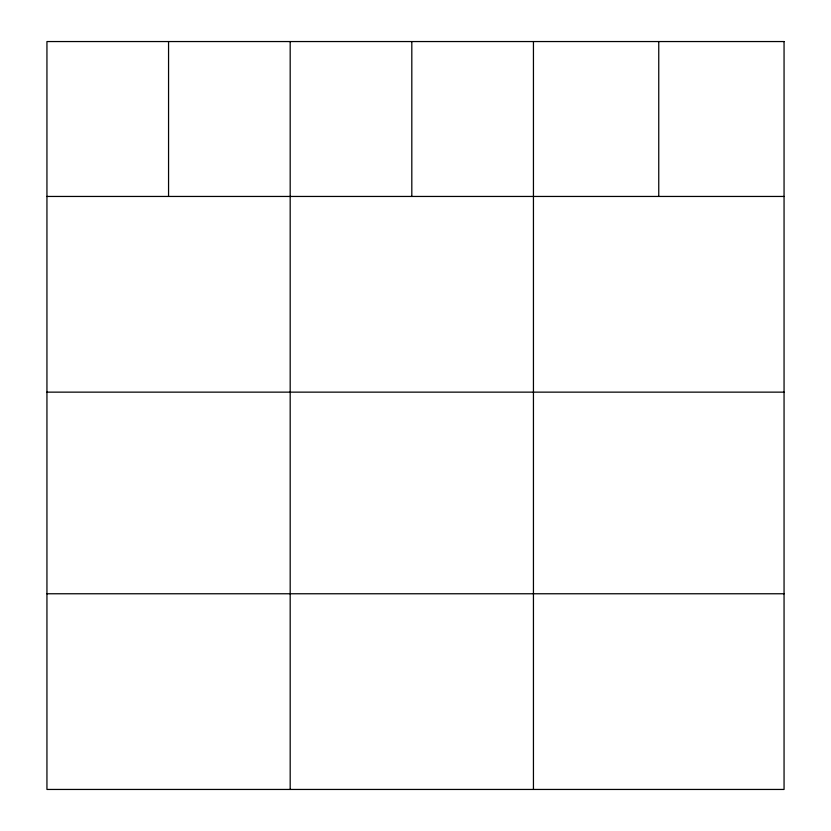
<?xml version="1.0" encoding="UTF-8"?>
<svg xmlns="http://www.w3.org/2000/svg" width="831" height="831" viewBox="0 0 831 831"><rect width="100%" height="100%" fill="white"/><g stroke="black" fill="none" stroke-linecap="round" stroke-linejoin="round"><path stroke-width="1.25" d="M46.941 196.448L784.059 196.448M46.941 392.139L784.059 392.139M46.941 593.76L784.059 593.76M658.754 41.55L658.754 196.448M533.44 41.55L533.44 789.45M411.812 41.55L411.812 196.448M290.185 41.55L290.185 789.45M168.558 41.55L168.558 196.448M784.059 41.55L46.941 41.55L46.941 789.45L784.059 789.45L784.059 41.55"/></g></svg>
